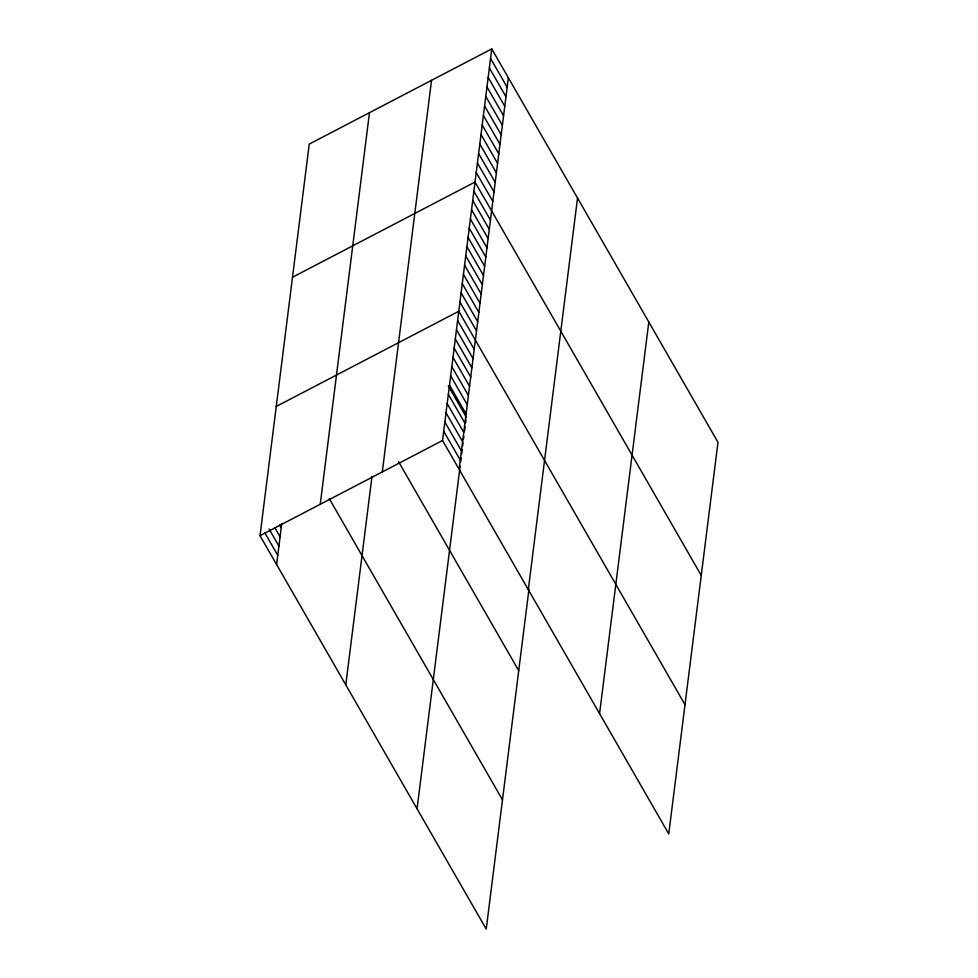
<?xml version="1.0" encoding="UTF-8"?>
<svg xmlns="http://www.w3.org/2000/svg" width="978" height="978" viewBox="0 0 978 978"><rect width="100%" height="100%" fill="white"/><g stroke="black" fill="none" stroke-linecap="round" stroke-linejoin="round"><path stroke-width="1.47" d="M528.976 589.123L486.237 929.1L260.014 535.687L309.244 144.096L491.763 48.9L717.986 442.313L668.756 833.904L442.545 440.503L491.763 48.9M276.603 564.526L281.737 523.658M320.246 504.281L369.476 112.678M345.784 684.845L371.97 476.494M382.312 471.909L431.53 80.318M459.122 469.342L508.352 77.739M417.056 808.794L460.137 466.103M460.65 462.032L461.151 457.949M461.665 453.878L462.178 449.794M462.692 445.724L463.034 443.01M463.548 438.926L463.89 436.212M464.574 430.772L465.088 426.701M465.601 422.63L465.944 419.904M528.303 589.648L577.533 198.045M599.575 713.598L648.805 322.006M292.508 277.239L475.027 182.042L701.25 575.455M276.261 406.457L458.78 311.273L685.003 704.686M260.014 535.687L442.545 440.503M490.565 58.411L507.154 87.25M489.379 67.922L505.956 96.761M488.181 77.433L504.758 106.272M486.983 86.944L503.572 115.783M485.785 96.455L502.374 125.294M484.587 105.966L501.176 134.805M483.401 115.477L499.978 144.316M482.203 124.988L498.78 153.827M481.005 134.487L497.594 163.338M479.807 143.998L496.396 172.849M478.609 153.509L495.198 182.348M477.423 163.02L494 191.859M476.225 172.531L492.802 201.37M473.865 191.272L490.455 220.111M472.704 200.502L489.293 229.341M471.543 209.732L488.132 238.571M470.381 218.962L486.971 247.813M469.232 228.192L485.809 257.043M468.071 237.422L484.648 266.273M466.909 246.664L483.487 275.503M465.748 255.894L482.325 284.732M464.587 265.124L481.164 293.962M463.425 274.353L480.015 303.192M462.264 283.583L478.853 312.422M461.103 292.813L477.692 321.652M459.941 302.043L476.53 330.882M457.618 320.503L474.208 349.342M456.469 329.733L473.046 358.571M455.308 338.963L471.885 367.801M454.147 348.192L470.724 377.031M452.985 357.422L469.562 386.261M451.824 366.652L468.401 395.491M450.662 375.882L467.252 404.733M449.501 385.112L466.09 413.963M448.279 385.882L466.286 417.19M448.34 394.342L464.929 423.193M447.178 403.584L463.768 432.423M446.017 412.814L462.606 441.653M444.856 422.044L461.445 450.882M443.694 431.274L460.283 460.112M398.523 461.616L518.719 670.639M329.256 498.621L502.484 799.87M279.732 524.99L281.236 527.607M274.806 527.668L280.075 536.836M269.121 529.025L278.926 546.066M264.94 533.01L277.764 555.296"/></g></svg>
